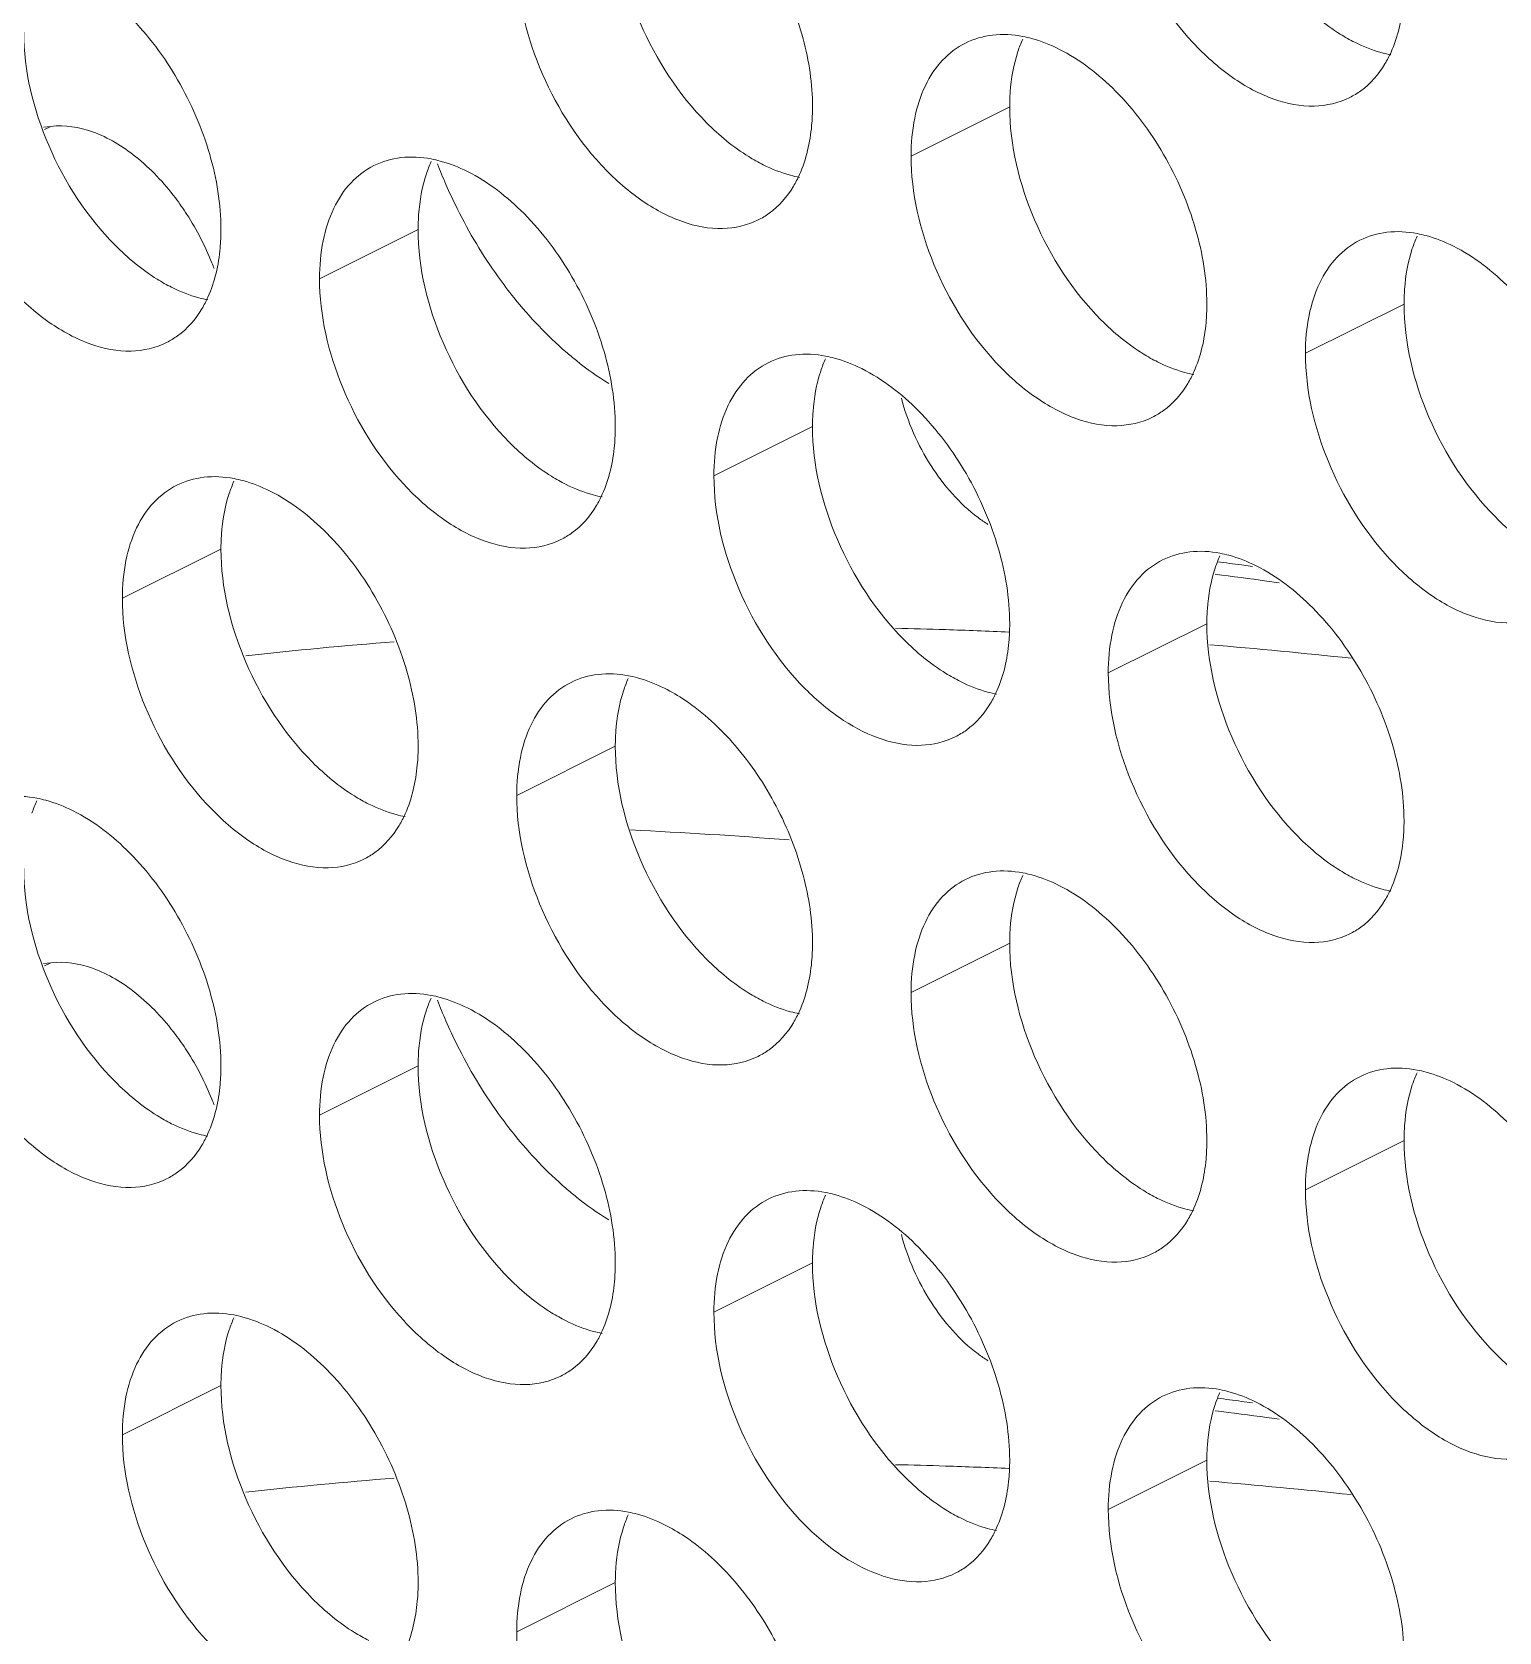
# Model space of a CAD drawing. Header units: millimetres. Extents: x 0 to 2524, y 0 to 1785.
# Drawn here: x 1851.02 to 1859.44, y 808.62 to 817.8 of the extents above; entities that cross this region are included whole.
import ezdxf

# ---------------------------------------------------------------- set-up
doc = ezdxf.new("R2010")
doc.units = ezdxf.units.MM
doc.header["$LTSCALE"] = 0.1
doc.layers.add('标注', color=251, linetype='Continuous', lineweight=9)

msp = doc.modelspace()

# ---------------------------------------------------------------- linework, layer by layer
at = {"layer": '标注'}
for p, q in [((1856.6313, 817.3751), (1856.0656, 817.0922)), ((1851.0885, 817.2583), (1851.1307, 817.2634)), ((1851.0941, 817.245), (1851.1307, 817.2634)), ((1853.2372, 816.6721), (1852.6715, 816.3893)), ((1858.894, 816.2437), (1858.3283, 815.9609)), ((1855.4999, 815.5408), (1854.9342, 815.2579)), ((1852.1058, 814.8378), (1851.5401, 814.555)), ((1857.9608, 814.7463), (1858.0249, 814.7376)), ((1858.1062, 814.6539), (1858.1779, 814.6441)), ((1857.7626, 814.4094), (1857.197, 814.1265)), ((1854.3685, 813.7064), (1853.8028, 813.4236)), ((1856.6313, 812.5751), (1856.0656, 812.2922)), ((1851.0885, 812.4583), (1851.1307, 812.4634)), ((1851.0941, 812.445), (1851.1307, 812.4634)), ((1853.2372, 811.8721), (1852.6715, 811.5893)), ((1858.894, 811.4437), (1858.3283, 811.1609)), ((1855.4999, 810.7408), (1854.9342, 810.4579)), ((1852.1058, 810.0378), (1851.5401, 809.755)), ((1857.9608, 809.9463), (1858.0249, 809.9376)), ((1858.1062, 809.8539), (1858.1779, 809.8441)), ((1857.7626, 809.6094), (1857.197, 809.3265)), ((1854.3685, 808.9064), (1853.8028, 808.6236))]:
    msp.add_line(p, q, dxfattribs=at)
for centre, radius, start, end in [((1857.3758, 817.464), 0.734, 155.87957, 161.78032), ((1858.3797, 817.8346), 0.4532, 296.52559, 305.90341), ((1853.9817, 816.7611), 0.734, 155.87957, 161.78032), ((1856.0534, 818.0858), 2.8974, 200.98376, 203.50553), ((1850.5457, 815.8788), 1.6236, 21.72623, 32.78327), ((1854.9856, 817.1316), 0.4532, 296.52559, 305.90341), ((1859.6385, 816.3326), 0.734, 155.87957, 161.78032), ((1850.5709, 815.8888), 1.5965, 20.47854, 21.72497), ((1851.5915, 816.4287), 0.4532, 296.52559, 305.90341), ((1856.2444, 815.6297), 0.734, 155.87957, 161.78032), ((1857.2483, 816.0002), 0.4532, 296.52559, 305.90341), ((1852.8503, 814.9267), 0.734, 155.87957, 161.78032), ((1856.9534, 815.6884), 0.8381, 233.08212, 237.78281), ((1853.8542, 815.2973), 0.4532, 296.52559, 305.90341), ((1858.5072, 814.4983), 0.734, 155.87957, 161.78032), ((1853.4063, 781.1872), 33.8668, 82.27128, 82.50396), ((1853.5743, 781.2626), 33.6975, 82.27097, 82.77719), ((1855.293, 784.5318), 29.8592, 88.13877, 88.68745), ((1855.2832, 784.2346), 30.1566, 87.44559, 88.13851), ((1855.2131, 787.284), 27.1042, 94.47047, 96.27846), ((1855.1759, 782.6065), 31.7884, 83.83443, 85.3002), ((1855.113, 813.7954), 0.734, 155.87957, 161.78032), ((1856.117, 814.1659), 0.4532, 296.52559, 305.90341), ((1851.7189, 813.0924), 0.734, 155.87957, 161.78032), ((1852.9818, 782.3404), 30.9203, 85.57825, 87.2676), ((1852.7228, 813.463), 0.4532, 296.52559, 305.90341), ((1857.3758, 812.664), 0.734, 155.87957, 161.78032), ((1858.3797, 813.0346), 0.4532, 296.52559, 305.90341), ((1853.9817, 811.9611), 0.734, 155.87957, 161.78032), ((1856.0534, 813.2858), 2.8974, 200.98376, 203.50553), ((1850.5457, 811.0788), 1.6236, 21.72623, 32.78327), ((1854.9856, 812.3316), 0.4532, 296.52559, 305.90341), ((1859.6385, 811.5326), 0.734, 155.87957, 161.78032), ((1850.5709, 811.0888), 1.5965, 20.47854, 21.72497), ((1851.5915, 811.6287), 0.4532, 296.52559, 305.90341), ((1856.2444, 810.8297), 0.734, 155.87957, 161.78032), ((1857.2483, 811.2002), 0.4532, 296.52559, 305.90341), ((1852.8503, 810.1267), 0.734, 155.87957, 161.78032), ((1853.8542, 810.4973), 0.4532, 296.52559, 305.90341), ((1856.9534, 810.8884), 0.8381, 233.08212, 237.78281), ((1858.5072, 809.6983), 0.734, 155.87957, 161.78032), ((1853.4063, 776.3872), 33.8668, 82.27128, 82.50396), ((1853.5743, 776.4626), 33.6975, 82.27097, 82.77719), ((1855.293, 779.7318), 29.8592, 88.13877, 88.68745), ((1855.2131, 782.484), 27.1042, 94.47047, 96.27846), ((1855.2832, 779.4346), 30.1566, 87.44559, 88.13851), ((1855.1759, 777.8065), 31.7884, 83.83443, 85.3002), ((1855.113, 808.9954), 0.734, 155.87957, 161.78032), ((1856.117, 809.3659), 0.4532, 296.52559, 305.90341)]:
    msp.add_arc(centre, radius, start, end, dxfattribs=at)
for points, knots in [([(1858.5821, 817.429), (1858.5195, 817.3978), (1858.3696, 817.3638), (1858.1318, 817.4116), (1857.8934, 817.5422), (1857.5856, 817.8198), (1857.2996, 818.2825), (1857.197, 818.7149), (1857.197, 818.9265)], [0, 0, 0, 0, 0.090718, 0.191742, 0.308104, 0.439279, 0.725532, 1, 1, 1, 1]), ([(1854.768, 818.7703), (1854.8751, 818.6985), (1855.0752, 818.5123), (1855.3051, 818.1679), (1855.4584, 817.7804), (1855.4999, 817.5067), (1855.4999, 817.3751)], [0, 0, 0, 0, 0.237584, 0.49654, 0.757439, 1, 1, 1, 1]), ([(1854.8923, 817.2844), (1854.7308, 817.4472), (1854.4798, 817.8343), (1854.3685, 818.2849), (1854.3685, 818.5064)], [0, 0, 0, 0, 0.508684, 1, 1, 1, 1]), ([(1855.188, 816.7261), (1855.1254, 816.6949), (1854.9755, 816.6609), (1854.7377, 816.7087), (1854.4993, 816.8393), (1854.1915, 817.1168), (1853.9054, 817.5795), (1853.8028, 818.0119), (1853.8028, 818.2236)], [0, 0, 0, 0, 0.090718, 0.191742, 0.308104, 0.439279, 0.725532, 1, 1, 1, 1]), ([(1851.2573, 818.1356), (1851.3779, 818.0753), (1851.6084, 817.8949), (1851.8746, 817.5369), (1852.0558, 817.1181), (1852.1058, 816.8171), (1852.1058, 816.6721)], [0, 0, 0, 0, 0.229676, 0.488215, 0.753207, 1, 1, 1, 1]), ([(1858.894, 818.078), (1858.894, 818.0424), (1858.8883, 817.9101), (1858.8591, 817.7775), (1858.8194, 817.6891)], [0, 0, 0, 0, 0.268874, 1, 1, 1, 1]), ([(1858.6112, 817.7459), (1858.5827, 817.7601), (1858.4648, 817.8266), (1858.3593, 817.9139), (1858.2865, 817.9874)], [0, 0, 0, 0, 0.235002, 1, 1, 1, 1]), ([(1851.4982, 816.5815), (1851.3367, 816.7442), (1851.0857, 817.1314), (1850.9744, 817.582), (1850.9744, 817.8035)], [0, 0, 0, 0, 0.508684, 1, 1, 1, 1]), ([(1856.3775, 817.7412), (1856.4258, 817.7653), (1856.5359, 817.7971), (1856.6495, 817.7902), (1856.7064, 817.7794)], [0, 0, 0, 0, 0.482538, 1, 1, 1, 1]), ([(1856.7064, 817.7794), (1856.7236, 817.7761), (1856.7952, 817.7595), (1856.8641, 817.7322), (1856.9141, 817.7072)], [0, 0, 0, 0, 0.238696, 1, 1, 1, 1]), ([(1856.0656, 817.0922), (1856.0656, 817.1651), (1856.0776, 817.304), (1856.1366, 817.4942), (1856.236, 817.6464), (1856.3286, 817.7168), (1856.3775, 817.7412)], [0, 0, 0, 0, 0.289235, 0.54966, 0.782932, 1, 1, 1, 1]), ([(1856.6313, 817.3751), (1856.6313, 817.4035), (1856.635, 817.5109), (1856.6538, 817.6183), (1856.6786, 817.6935)], [0, 0, 0, 0, 0.264225, 1, 1, 1, 1]), ([(1856.9141, 817.7072), (1857.0348, 817.6469), (1857.2653, 817.4665), (1857.5315, 817.1084), (1857.7126, 816.6897), (1857.7626, 816.3886), (1857.7626, 816.2437)], [0, 0, 0, 0, 0.229676, 0.488215, 0.753207, 1, 1, 1, 1]), ([(1858.8189, 817.6737), (1858.8017, 817.677), (1858.7301, 817.6936), (1858.6612, 817.7209), (1858.6112, 817.7459)], [0, 0, 0, 0, 0.238696, 1, 1, 1, 1]), ([(1858.8194, 817.6891), (1858.8091, 817.6662), (1858.7658, 817.5823), (1858.7017, 817.5081), (1858.6455, 817.4674)], [0, 0, 0, 0, 0.265525, 1, 1, 1, 1]), ([(1851.7939, 816.0231), (1851.7313, 815.9919), (1851.5814, 815.9579), (1851.3436, 816.0057), (1851.1051, 816.1363), (1850.7974, 816.4139), (1850.5113, 816.8766), (1850.4087, 817.309), (1850.4087, 817.5207)], [0, 0, 0, 0, 0.090718, 0.191742, 0.308104, 0.439279, 0.725532, 1, 1, 1, 1]), ([(1855.4999, 817.3751), (1855.4999, 817.3394), (1855.4942, 817.2072), (1855.465, 817.0746), (1855.4253, 816.9862)], [0, 0, 0, 0, 0.268874, 1, 1, 1, 1]), ([(1857.1551, 816.153), (1856.9935, 816.3158), (1856.7425, 816.703), (1856.6313, 817.1536), (1856.6313, 817.3751)], [0, 0, 0, 0, 0.508684, 1, 1, 1, 1]), ([(1851.617, 817.0892), (1851.5424, 817.1487), (1851.3906, 817.2425), (1851.2102, 817.2729), (1851.1307, 817.2634)], [0, 0, 0, 0, 0.543816, 1, 1, 1, 1]), ([(1855.2171, 817.0429), (1855.1886, 817.0572), (1855.0707, 817.1237), (1854.9652, 817.211), (1854.8923, 817.2844)], [0, 0, 0, 0, 0.235002, 1, 1, 1, 1]), ([(1851.9107, 816.7579), (1851.8898, 816.7903), (1851.8052, 816.9116), (1851.7025, 817.021), (1851.617, 817.0892)], [0, 0, 0, 0, 0.260696, 1, 1, 1, 1]), ([(1852.6715, 816.3893), (1852.6715, 816.4621), (1852.6835, 816.6011), (1852.7425, 816.7912), (1852.8419, 816.9435), (1852.9345, 817.0139), (1852.9834, 817.0383)], [0, 0, 0, 0, 0.289235, 0.54966, 0.782932, 1, 1, 1, 1]), ([(1852.9834, 817.0383), (1853.0317, 817.0624), (1853.1418, 817.0941), (1853.2554, 817.0873), (1853.3123, 817.0764)], [0, 0, 0, 0, 0.482538, 1, 1, 1, 1]), ([(1853.3123, 817.0764), (1853.3295, 817.0731), (1853.4011, 817.0565), (1853.47, 817.0292), (1853.52, 817.0042)], [0, 0, 0, 0, 0.238696, 1, 1, 1, 1]), ([(1855.4248, 816.9708), (1855.4075, 816.9741), (1855.336, 816.9907), (1855.2671, 817.0179), (1855.2171, 817.0429)], [0, 0, 0, 0, 0.238696, 1, 1, 1, 1]), ([(1857.4507, 815.5947), (1857.3881, 815.5635), (1857.2382, 815.5295), (1857.0004, 815.5773), (1856.762, 815.7079), (1856.4542, 815.9855), (1856.1682, 816.4482), (1856.0656, 816.8806), (1856.0656, 817.0922)], [0, 0, 0, 0, 0.090718, 0.191742, 0.308104, 0.439279, 0.725532, 1, 1, 1, 1]), ([(1853.2372, 816.6721), (1853.2372, 816.7005), (1853.2409, 816.808), (1853.2597, 816.9154), (1853.2845, 816.9905)], [0, 0, 0, 0, 0.264225, 1, 1, 1, 1]), ([(1853.3964, 816.9302), (1853.4168, 816.8833), (1853.5029, 816.6987), (1853.6082, 816.523), (1853.697, 816.399)], [0, 0, 0, 0, 0.251276, 1, 1, 1, 1]), ([(1853.52, 817.0042), (1853.6406, 816.9439), (1853.8712, 816.7636), (1854.1374, 816.4055), (1854.3185, 815.9868), (1854.3685, 815.6857), (1854.3685, 815.5408)], [0, 0, 0, 0, 0.229676, 0.488215, 0.753207, 1, 1, 1, 1]), ([(1855.4253, 816.9862), (1855.415, 816.9633), (1855.3717, 816.8793), (1855.3076, 816.8052), (1855.2514, 816.7645)], [0, 0, 0, 0, 0.265525, 1, 1, 1, 1]), ([(1852.1058, 816.6721), (1852.1058, 816.6365), (1852.1001, 816.5042), (1852.0709, 816.3716), (1852.0312, 816.2833)], [0, 0, 0, 0, 0.268874, 1, 1, 1, 1]), ([(1853.761, 815.4501), (1853.5994, 815.6129), (1853.3484, 816), (1853.2372, 816.4506), (1853.2372, 816.6721)], [0, 0, 0, 0, 0.508684, 1, 1, 1, 1]), ([(1858.6402, 816.6098), (1858.6885, 816.6339), (1858.7986, 816.6657), (1858.9123, 816.6589), (1858.9692, 816.648)], [0, 0, 0, 0, 0.482538, 1, 1, 1, 1]), ([(1858.9692, 816.648), (1858.9864, 816.6447), (1859.0579, 816.6281), (1859.1269, 816.6008), (1859.1769, 816.5758)], [0, 0, 0, 0, 0.238696, 1, 1, 1, 1]), ([(1851.8229, 816.34), (1851.7945, 816.3542), (1851.6766, 816.4207), (1851.5711, 816.508), (1851.4982, 816.5815)], [0, 0, 0, 0, 0.235002, 1, 1, 1, 1]), ([(1858.3283, 815.9609), (1858.3283, 816.0337), (1858.3403, 816.1726), (1858.3994, 816.3628), (1858.4987, 816.515), (1858.5913, 816.5854), (1858.6402, 816.6098)], [0, 0, 0, 0, 0.289235, 0.54966, 0.782932, 1, 1, 1, 1]), ([(1858.894, 816.2437), (1858.894, 816.2721), (1858.8977, 816.3796), (1858.9165, 816.487), (1858.9413, 816.5621)], [0, 0, 0, 0, 0.264225, 1, 1, 1, 1]), ([(1859.1769, 816.5758), (1859.2975, 816.5155), (1859.528, 816.3351), (1859.7942, 815.9771), (1859.9754, 815.5583), (1860.0254, 815.2573), (1860.0254, 815.1123)], [0, 0, 0, 0, 0.229676, 0.488215, 0.753207, 1, 1, 1, 1]), ([(1854.0566, 814.8918), (1853.994, 814.8605), (1853.8441, 814.8266), (1853.6063, 814.8743), (1853.3679, 815.005), (1853.0601, 815.2825), (1852.7741, 815.7452), (1852.6715, 816.1776), (1852.6715, 816.3893)], [0, 0, 0, 0, 0.090718, 0.191742, 0.308104, 0.439279, 0.725532, 1, 1, 1, 1]), ([(1853.697, 816.399), (1853.726, 816.3585), (1853.8426, 816.2047), (1853.9761, 816.0634), (1854.0843, 815.9697)], [0, 0, 0, 0, 0.258123, 1, 1, 1, 1]), ([(1852.0306, 816.2678), (1852.0134, 816.2711), (1851.9419, 816.2877), (1851.8729, 816.315), (1851.8229, 816.34)], [0, 0, 0, 0, 0.238696, 1, 1, 1, 1]), ([(1852.0312, 816.2833), (1852.0209, 816.2604), (1851.9776, 816.1764), (1851.9135, 816.1022), (1851.8573, 816.0615)], [0, 0, 0, 0, 0.265525, 1, 1, 1, 1]), ([(1857.7626, 816.2437), (1857.7626, 816.2081), (1857.757, 816.0758), (1857.7277, 815.9432), (1857.688, 815.8548)], [0, 0, 0, 0, 0.268874, 1, 1, 1, 1]), ([(1859.4178, 815.0217), (1859.2563, 815.1844), (1859.0053, 815.5716), (1858.894, 816.0222), (1858.894, 816.2437)], [0, 0, 0, 0, 0.508684, 1, 1, 1, 1]), ([(1857.4798, 815.9116), (1857.4514, 815.9258), (1857.3335, 815.9923), (1857.228, 816.0796), (1857.1551, 816.153)], [0, 0, 0, 0, 0.235002, 1, 1, 1, 1]), ([(1854.0843, 815.9697), (1854.1043, 815.9524), (1854.1829, 815.8869), (1854.2666, 815.8273), (1854.3314, 815.7876)], [0, 0, 0, 0, 0.257666, 1, 1, 1, 1]), ([(1855.2461, 815.9069), (1855.2944, 815.931), (1855.4045, 815.9627), (1855.5182, 815.9559), (1855.575, 815.9451)], [0, 0, 0, 0, 0.482538, 1, 1, 1, 1]), ([(1855.575, 815.9451), (1855.5923, 815.9418), (1855.6638, 815.9251), (1855.7327, 815.8979), (1855.7827, 815.8729)], [0, 0, 0, 0, 0.238696, 1, 1, 1, 1]), ([(1859.7135, 814.4633), (1859.6509, 814.4321), (1859.5009, 814.3981), (1859.2632, 814.4459), (1859.0247, 814.5765), (1858.717, 814.8541), (1858.4309, 815.3168), (1858.3283, 815.7492), (1858.3283, 815.9609)], [0, 0, 0, 0, 0.090718, 0.191742, 0.308104, 0.439279, 0.725532, 1, 1, 1, 1]), ([(1854.9342, 815.2579), (1854.9342, 815.3308), (1854.9462, 815.4697), (1855.0053, 815.6599), (1855.1046, 815.8121), (1855.1972, 815.8825), (1855.2461, 815.9069)], [0, 0, 0, 0, 0.289235, 0.54966, 0.782932, 1, 1, 1, 1]), ([(1855.4999, 815.5408), (1855.4999, 815.5692), (1855.5036, 815.6766), (1855.5224, 815.784), (1855.5472, 815.8592)], [0, 0, 0, 0, 0.264225, 1, 1, 1, 1]), ([(1855.7827, 815.8729), (1855.9034, 815.8126), (1856.1339, 815.6322), (1856.4001, 815.2741), (1856.5813, 814.8554), (1856.6313, 814.5543), (1856.6313, 814.4094)], [0, 0, 0, 0, 0.229676, 0.488215, 0.753207, 1, 1, 1, 1]), ([(1857.6875, 815.8394), (1857.6703, 815.8427), (1857.5987, 815.8593), (1857.5298, 815.8866), (1857.4798, 815.9116)], [0, 0, 0, 0, 0.238696, 1, 1, 1, 1]), ([(1857.688, 815.8548), (1857.6777, 815.8319), (1857.6345, 815.748), (1857.5703, 815.6738), (1857.5141, 815.6331)], [0, 0, 0, 0, 0.265525, 1, 1, 1, 1]), ([(1856.0103, 815.7034), (1856.0455, 815.5666), (1856.1585, 815.3109), (1856.343, 815.0985), (1856.45, 815.0183)], [0, 0, 0, 0, 0.513788, 1, 1, 1, 1]), ([(1854.3685, 815.5408), (1854.3685, 815.5051), (1854.3628, 815.3729), (1854.3336, 815.2402), (1854.2939, 815.1519)], [0, 0, 0, 0, 0.268874, 1, 1, 1, 1]), ([(1856.0237, 814.3187), (1855.8621, 814.4815), (1855.6111, 814.8687), (1855.4999, 815.3192), (1855.4999, 815.5408)], [0, 0, 0, 0, 0.508684, 1, 1, 1, 1]), ([(1854.0857, 815.2086), (1854.0573, 815.2228), (1853.9393, 815.2893), (1853.8338, 815.3767), (1853.761, 815.4501)], [0, 0, 0, 0, 0.235002, 1, 1, 1, 1]), ([(1851.5401, 814.555), (1851.5401, 814.6278), (1851.5521, 814.7667), (1851.6111, 814.9569), (1851.7105, 815.1091), (1851.8031, 815.1795), (1851.852, 815.204)], [0, 0, 0, 0, 0.289235, 0.54966, 0.782932, 1, 1, 1, 1]), ([(1851.852, 815.204), (1851.9003, 815.2281), (1852.0104, 815.2598), (1852.1241, 815.253), (1852.1809, 815.2421)], [0, 0, 0, 0, 0.482538, 1, 1, 1, 1]), ([(1852.1809, 815.2421), (1852.1982, 815.2388), (1852.2697, 815.2222), (1852.3386, 815.1949), (1852.3886, 815.1699)], [0, 0, 0, 0, 0.238696, 1, 1, 1, 1]), ([(1854.2934, 815.1364), (1854.2762, 815.1397), (1854.2046, 815.1564), (1854.1357, 815.1836), (1854.0857, 815.2086)], [0, 0, 0, 0, 0.238696, 1, 1, 1, 1]), ([(1855.458, 814.0359), (1855.2965, 814.1987), (1855.0455, 814.5858), (1854.9342, 815.0364), (1854.9342, 815.2579)], [0, 0, 0, 0, 0.508684, 1, 1, 1, 1]), ([(1852.1058, 814.8378), (1852.1058, 814.8662), (1852.1095, 814.9737), (1852.1283, 815.0811), (1852.1531, 815.1562)], [0, 0, 0, 0, 0.264225, 1, 1, 1, 1]), ([(1852.3886, 815.1699), (1852.5093, 815.1096), (1852.7398, 814.9293), (1853.006, 814.5712), (1853.1871, 814.1525), (1853.2372, 813.8514), (1853.2372, 813.7064)], [0, 0, 0, 0, 0.229676, 0.488215, 0.753207, 1, 1, 1, 1]), ([(1854.2939, 815.1519), (1854.2836, 815.129), (1854.2404, 815.045), (1854.1762, 814.9709), (1854.12, 814.9302)], [0, 0, 0, 0, 0.265525, 1, 1, 1, 1]), ([(1859.7425, 814.7802), (1859.7141, 814.7944), (1859.5962, 814.8609), (1859.4907, 814.9482), (1859.4178, 815.0217)], [0, 0, 0, 0, 0.235002, 1, 1, 1, 1]), ([(1852.6296, 813.6158), (1852.468, 813.7786), (1852.217, 814.1657), (1852.1058, 814.6163), (1852.1058, 814.8378)], [0, 0, 0, 0, 0.508684, 1, 1, 1, 1]), ([(1857.5089, 814.7755), (1857.5572, 814.7996), (1857.6673, 814.8314), (1857.7809, 814.8246), (1857.8378, 814.8137)], [0, 0, 0, 0, 0.482538, 1, 1, 1, 1]), ([(1857.8378, 814.8137), (1857.855, 814.8104), (1857.9266, 814.7938), (1857.9955, 814.7665), (1858.0455, 814.7415)], [0, 0, 0, 0, 0.238696, 1, 1, 1, 1]), ([(1857.197, 814.1265), (1857.197, 814.1994), (1857.209, 814.3383), (1857.268, 814.5285), (1857.3674, 814.6807), (1857.4599, 814.7511), (1857.5089, 814.7755)], [0, 0, 0, 0, 0.289235, 0.54966, 0.782932, 1, 1, 1, 1]), ([(1857.7626, 814.4094), (1857.7626, 814.4378), (1857.7663, 814.5453), (1857.7851, 814.6527), (1857.81, 814.7278)], [0, 0, 0, 0, 0.264225, 1, 1, 1, 1]), ([(1858.0455, 814.7415), (1858.1661, 814.6812), (1858.3967, 814.5008), (1858.6629, 814.1428), (1858.844, 813.724), (1858.894, 813.4229), (1858.894, 813.278)], [0, 0, 0, 0, 0.229676, 0.488215, 0.753207, 1, 1, 1, 1]), ([(1852.9253, 813.0575), (1852.8627, 813.0262), (1852.7127, 812.9922), (1852.4749, 813.04), (1852.2365, 813.1706), (1851.9287, 813.4482), (1851.6427, 813.9109), (1851.5401, 814.3433), (1851.5401, 814.555)], [0, 0, 0, 0, 0.090718, 0.191742, 0.308104, 0.439279, 0.725532, 1, 1, 1, 1]), ([(1856.6313, 814.4094), (1856.6313, 814.3738), (1856.6256, 814.2415), (1856.5964, 814.1089), (1856.5566, 814.0205)], [0, 0, 0, 0, 0.268874, 1, 1, 1, 1]), ([(1858.2865, 813.1874), (1858.1249, 813.3501), (1857.8739, 813.7373), (1857.7626, 814.1879), (1857.7626, 814.4094)], [0, 0, 0, 0, 0.508684, 1, 1, 1, 1]), ([(1856.3484, 814.0773), (1856.32, 814.0915), (1856.2021, 814.158), (1856.0966, 814.2453), (1856.0237, 814.3187)], [0, 0, 0, 0, 0.235002, 1, 1, 1, 1]), ([(1854.1147, 814.0726), (1854.1631, 814.0967), (1854.2731, 814.1284), (1854.3868, 814.1216), (1854.4437, 814.1107)], [0, 0, 0, 0, 0.482538, 1, 1, 1, 1]), ([(1854.4437, 814.1107), (1854.4609, 814.1075), (1854.5325, 814.0908), (1854.6014, 814.0636), (1854.6514, 814.0386)], [0, 0, 0, 0, 0.238696, 1, 1, 1, 1]), ([(1856.5561, 814.0051), (1856.5389, 814.0084), (1856.4673, 814.025), (1856.3984, 814.0523), (1856.3484, 814.0773)], [0, 0, 0, 0, 0.238696, 1, 1, 1, 1]), ([(1858.5821, 812.629), (1858.5195, 812.5978), (1858.3696, 812.5638), (1858.1318, 812.6116), (1857.8934, 812.7422), (1857.5856, 813.0198), (1857.2996, 813.4825), (1857.197, 813.9149), (1857.197, 814.1265)], [0, 0, 0, 0, 0.090718, 0.191742, 0.308104, 0.439279, 0.725532, 1, 1, 1, 1]), ([(1853.8028, 813.4236), (1853.8028, 813.4964), (1853.8149, 813.6354), (1853.8739, 813.8256), (1853.9733, 813.9778), (1854.0658, 814.0482), (1854.1147, 814.0726)], [0, 0, 0, 0, 0.289235, 0.54966, 0.782932, 1, 1, 1, 1]), ([(1854.3685, 813.7064), (1854.3685, 813.7349), (1854.3722, 813.8423), (1854.391, 813.9497), (1854.4159, 814.0249)], [0, 0, 0, 0, 0.264225, 1, 1, 1, 1]), ([(1856.3194, 813.7604), (1856.2596, 813.7306), (1856.118, 813.6967), (1855.8919, 813.7359), (1855.6636, 813.8518), (1855.525, 813.9684), (1855.458, 814.0359)], [0, 0, 0, 0, 0.208571, 0.439041, 0.702839, 1, 1, 1, 1]), ([(1856.5566, 814.0205), (1856.5464, 813.9976), (1856.5031, 813.9136), (1856.439, 813.8395), (1856.3827, 813.7988)], [0, 0, 0, 0, 0.265525, 1, 1, 1, 1]), ([(1854.768, 813.9703), (1854.8751, 813.8985), (1855.0752, 813.7123), (1855.3051, 813.3679), (1855.4584, 812.9804), (1855.4999, 812.7067), (1855.4999, 812.5751)], [0, 0, 0, 0, 0.237584, 0.49654, 0.757439, 1, 1, 1, 1]), ([(1853.2372, 813.7064), (1853.2372, 813.6708), (1853.2315, 813.5386), (1853.2022, 813.4059), (1853.1625, 813.3176)], [0, 0, 0, 0, 0.268874, 1, 1, 1, 1]), ([(1854.8923, 812.4844), (1854.7308, 812.6472), (1854.4798, 813.0343), (1854.3685, 813.4849), (1854.3685, 813.7064)], [0, 0, 0, 0, 0.508684, 1, 1, 1, 1]), ([(1852.9543, 813.3743), (1852.9259, 813.3885), (1852.808, 813.455), (1852.7025, 813.5424), (1852.6296, 813.6158)], [0, 0, 0, 0, 0.235002, 1, 1, 1, 1]), ([(1850.7206, 813.3696), (1850.769, 813.3937), (1850.879, 813.4255), (1850.9927, 813.4187), (1851.0496, 813.4078)], [0, 0, 0, 0, 0.482538, 1, 1, 1, 1]), ([(1851.0496, 813.4078), (1851.0668, 813.4045), (1851.1384, 813.3879), (1851.2073, 813.3606), (1851.2573, 813.3356)], [0, 0, 0, 0, 0.238696, 1, 1, 1, 1]), ([(1853.162, 813.3021), (1853.1448, 813.3054), (1853.0732, 813.322), (1853.0043, 813.3493), (1852.9543, 813.3743)], [0, 0, 0, 0, 0.238696, 1, 1, 1, 1]), ([(1855.188, 811.9261), (1855.1254, 811.8949), (1854.9755, 811.8609), (1854.7377, 811.9087), (1854.4993, 812.0393), (1854.1915, 812.3168), (1853.9054, 812.7795), (1853.8028, 813.2119), (1853.8028, 813.4236)], [0, 0, 0, 0, 0.090718, 0.191742, 0.308104, 0.439279, 0.725532, 1, 1, 1, 1]), ([(1851.2573, 813.3356), (1851.3779, 813.2753), (1851.6084, 813.0949), (1851.8746, 812.7369), (1852.0558, 812.3181), (1852.1058, 812.0171), (1852.1058, 811.8721)], [0, 0, 0, 0, 0.229676, 0.488215, 0.753207, 1, 1, 1, 1]), ([(1853.1625, 813.3176), (1853.1523, 813.2947), (1853.109, 813.2107), (1853.0449, 813.1366), (1852.9886, 813.0959)], [0, 0, 0, 0, 0.265525, 1, 1, 1, 1]), ([(1858.894, 813.278), (1858.894, 813.2424), (1858.8883, 813.1101), (1858.8591, 812.9775), (1858.8194, 812.8891)], [0, 0, 0, 0, 0.268874, 1, 1, 1, 1]), ([(1858.6112, 812.9459), (1858.5827, 812.9601), (1858.4648, 813.0266), (1858.3593, 813.1139), (1858.2865, 813.1874)], [0, 0, 0, 0, 0.235002, 1, 1, 1, 1]), ([(1851.4982, 811.7815), (1851.3367, 811.9442), (1851.0857, 812.3314), (1850.9744, 812.782), (1850.9744, 813.0035)], [0, 0, 0, 0, 0.508684, 1, 1, 1, 1]), ([(1856.3775, 812.9412), (1856.4258, 812.9653), (1856.5359, 812.9971), (1856.6495, 812.9902), (1856.7064, 812.9794)], [0, 0, 0, 0, 0.482538, 1, 1, 1, 1]), ([(1856.7064, 812.9794), (1856.7236, 812.9761), (1856.7952, 812.9595), (1856.8641, 812.9322), (1856.9141, 812.9072)], [0, 0, 0, 0, 0.238696, 1, 1, 1, 1]), ([(1856.0656, 812.2922), (1856.0656, 812.3651), (1856.0776, 812.504), (1856.1366, 812.6942), (1856.236, 812.8464), (1856.3286, 812.9168), (1856.3775, 812.9412)], [0, 0, 0, 0, 0.289235, 0.54966, 0.782932, 1, 1, 1, 1]), ([(1856.6313, 812.5751), (1856.6313, 812.6035), (1856.635, 812.7109), (1856.6538, 812.8183), (1856.6786, 812.8935)], [0, 0, 0, 0, 0.264225, 1, 1, 1, 1]), ([(1856.9141, 812.9072), (1857.0348, 812.8469), (1857.2653, 812.6665), (1857.5315, 812.3084), (1857.7126, 811.8897), (1857.7626, 811.5886), (1857.7626, 811.4437)], [0, 0, 0, 0, 0.229676, 0.488215, 0.753207, 1, 1, 1, 1]), ([(1858.8189, 812.8737), (1858.8017, 812.877), (1858.7301, 812.8936), (1858.6612, 812.9209), (1858.6112, 812.9459)], [0, 0, 0, 0, 0.238696, 1, 1, 1, 1]), ([(1858.8194, 812.8891), (1858.8091, 812.8662), (1858.7658, 812.7823), (1858.7017, 812.7081), (1858.6455, 812.6674)], [0, 0, 0, 0, 0.265525, 1, 1, 1, 1]), ([(1851.7939, 811.2231), (1851.7313, 811.1919), (1851.5814, 811.1579), (1851.3436, 811.2057), (1851.1051, 811.3363), (1850.7974, 811.6139), (1850.5113, 812.0766), (1850.4087, 812.509), (1850.4087, 812.7207)], [0, 0, 0, 0, 0.090718, 0.191742, 0.308104, 0.439279, 0.725532, 1, 1, 1, 1]), ([(1855.4999, 812.5751), (1855.4999, 812.5394), (1855.4942, 812.4072), (1855.465, 812.2746), (1855.4253, 812.1862)], [0, 0, 0, 0, 0.268874, 1, 1, 1, 1]), ([(1857.1551, 811.353), (1856.9935, 811.5158), (1856.7425, 811.903), (1856.6313, 812.3536), (1856.6313, 812.5751)], [0, 0, 0, 0, 0.508684, 1, 1, 1, 1]), ([(1851.617, 812.2892), (1851.5424, 812.3487), (1851.3906, 812.4425), (1851.2102, 812.4729), (1851.1307, 812.4634)], [0, 0, 0, 0, 0.543816, 1, 1, 1, 1]), ([(1855.2171, 812.2429), (1855.1886, 812.2572), (1855.0707, 812.3237), (1854.9652, 812.411), (1854.8923, 812.4844)], [0, 0, 0, 0, 0.235002, 1, 1, 1, 1]), ([(1851.9107, 811.9579), (1851.8898, 811.9903), (1851.8052, 812.1116), (1851.7025, 812.221), (1851.617, 812.2892)], [0, 0, 0, 0, 0.260696, 1, 1, 1, 1]), ([(1852.9834, 812.2383), (1853.0317, 812.2624), (1853.1418, 812.2941), (1853.2554, 812.2873), (1853.3123, 812.2764)], [0, 0, 0, 0, 0.482538, 1, 1, 1, 1]), ([(1853.3123, 812.2764), (1853.3295, 812.2731), (1853.4011, 812.2565), (1853.47, 812.2292), (1853.52, 812.2042)], [0, 0, 0, 0, 0.238696, 1, 1, 1, 1]), ([(1855.4248, 812.1708), (1855.4075, 812.1741), (1855.336, 812.1907), (1855.2671, 812.2179), (1855.2171, 812.2429)], [0, 0, 0, 0, 0.238696, 1, 1, 1, 1]), ([(1857.4507, 810.7947), (1857.3881, 810.7635), (1857.2382, 810.7295), (1857.0004, 810.7773), (1856.762, 810.9079), (1856.4542, 811.1855), (1856.1682, 811.6482), (1856.0656, 812.0806), (1856.0656, 812.2922)], [0, 0, 0, 0, 0.090718, 0.191742, 0.308104, 0.439279, 0.725532, 1, 1, 1, 1]), ([(1852.6715, 811.5893), (1852.6715, 811.6621), (1852.6835, 811.8011), (1852.7425, 811.9912), (1852.8419, 812.1435), (1852.9345, 812.2139), (1852.9834, 812.2383)], [0, 0, 0, 0, 0.289235, 0.54966, 0.782932, 1, 1, 1, 1]), ([(1853.2372, 811.8721), (1853.2372, 811.9005), (1853.2409, 812.008), (1853.2597, 812.1154), (1853.2845, 812.1905)], [0, 0, 0, 0, 0.264225, 1, 1, 1, 1]), ([(1853.52, 812.2042), (1853.6406, 812.1439), (1853.8712, 811.9636), (1854.1374, 811.6055), (1854.3185, 811.1868), (1854.3685, 810.8857), (1854.3685, 810.7408)], [0, 0, 0, 0, 0.229676, 0.488215, 0.753207, 1, 1, 1, 1]), ([(1855.4253, 812.1862), (1855.415, 812.1633), (1855.3717, 812.0793), (1855.3076, 812.0052), (1855.2514, 811.9645)], [0, 0, 0, 0, 0.265525, 1, 1, 1, 1]), ([(1853.3964, 812.1302), (1853.4168, 812.0833), (1853.5029, 811.8987), (1853.6082, 811.723), (1853.697, 811.599)], [0, 0, 0, 0, 0.251276, 1, 1, 1, 1]), ([(1851.8229, 811.54), (1851.7945, 811.5542), (1851.6766, 811.6207), (1851.5711, 811.708), (1851.4982, 811.7815)], [0, 0, 0, 0, 0.235002, 1, 1, 1, 1]), ([(1852.1058, 811.8721), (1852.1058, 811.8365), (1852.1001, 811.7042), (1852.0709, 811.5716), (1852.0312, 811.4833)], [0, 0, 0, 0, 0.268874, 1, 1, 1, 1]), ([(1853.761, 810.6501), (1853.5994, 810.8129), (1853.3484, 811.2), (1853.2372, 811.6506), (1853.2372, 811.8721)], [0, 0, 0, 0, 0.508684, 1, 1, 1, 1]), ([(1858.3283, 811.1609), (1858.3283, 811.2337), (1858.3403, 811.3726), (1858.3994, 811.5628), (1858.4987, 811.715), (1858.5913, 811.7854), (1858.6402, 811.8098)], [0, 0, 0, 0, 0.289235, 0.54966, 0.782932, 1, 1, 1, 1]), ([(1858.6402, 811.8098), (1858.6885, 811.8339), (1858.7986, 811.8657), (1858.9123, 811.8589), (1858.9692, 811.848)], [0, 0, 0, 0, 0.482538, 1, 1, 1, 1]), ([(1858.9692, 811.848), (1858.9864, 811.8447), (1859.0579, 811.8281), (1859.1269, 811.8008), (1859.1769, 811.7758)], [0, 0, 0, 0, 0.238696, 1, 1, 1, 1]), ([(1858.894, 811.4437), (1858.894, 811.4721), (1858.8977, 811.5796), (1858.9165, 811.687), (1858.9413, 811.7621)], [0, 0, 0, 0, 0.264225, 1, 1, 1, 1]), ([(1859.1769, 811.7758), (1859.2975, 811.7155), (1859.528, 811.5351), (1859.7942, 811.1771), (1859.9754, 810.7583), (1860.0254, 810.4573), (1860.0254, 810.3123)], [0, 0, 0, 0, 0.229676, 0.488215, 0.753207, 1, 1, 1, 1]), ([(1853.697, 811.599), (1853.726, 811.5585), (1853.8426, 811.4047), (1853.9761, 811.2634), (1854.0843, 811.1697)], [0, 0, 0, 0, 0.258123, 1, 1, 1, 1]), ([(1852.0306, 811.4678), (1852.0134, 811.4711), (1851.9419, 811.4877), (1851.8729, 811.515), (1851.8229, 811.54)], [0, 0, 0, 0, 0.238696, 1, 1, 1, 1]), ([(1854.0566, 810.0918), (1853.994, 810.0605), (1853.8441, 810.0266), (1853.6063, 810.0743), (1853.3679, 810.205), (1853.0601, 810.4825), (1852.7741, 810.9452), (1852.6715, 811.3776), (1852.6715, 811.5893)], [0, 0, 0, 0, 0.090718, 0.191742, 0.308104, 0.439279, 0.725532, 1, 1, 1, 1]), ([(1852.0312, 811.4833), (1852.0209, 811.4604), (1851.9776, 811.3764), (1851.9135, 811.3022), (1851.8573, 811.2615)], [0, 0, 0, 0, 0.265525, 1, 1, 1, 1]), ([(1857.7626, 811.4437), (1857.7626, 811.4081), (1857.757, 811.2758), (1857.7277, 811.1432), (1857.688, 811.0548)], [0, 0, 0, 0, 0.268874, 1, 1, 1, 1]), ([(1859.4178, 810.2217), (1859.2563, 810.3844), (1859.0053, 810.7716), (1858.894, 811.2222), (1858.894, 811.4437)], [0, 0, 0, 0, 0.508684, 1, 1, 1, 1]), ([(1857.4798, 811.1116), (1857.4514, 811.1258), (1857.3335, 811.1923), (1857.228, 811.2796), (1857.1551, 811.353)], [0, 0, 0, 0, 0.235002, 1, 1, 1, 1]), ([(1854.0843, 811.1697), (1854.1043, 811.1524), (1854.1829, 811.0869), (1854.2666, 811.0273), (1854.3314, 810.9876)], [0, 0, 0, 0, 0.257666, 1, 1, 1, 1]), ([(1855.2461, 811.1069), (1855.2944, 811.131), (1855.4045, 811.1627), (1855.5182, 811.1559), (1855.575, 811.1451)], [0, 0, 0, 0, 0.482538, 1, 1, 1, 1]), ([(1855.575, 811.1451), (1855.5923, 811.1418), (1855.6638, 811.1251), (1855.7327, 811.0979), (1855.7827, 811.0729)], [0, 0, 0, 0, 0.238696, 1, 1, 1, 1]), ([(1859.7135, 809.6633), (1859.6509, 809.6321), (1859.5009, 809.5981), (1859.2632, 809.6459), (1859.0247, 809.7765), (1858.717, 810.0541), (1858.4309, 810.5168), (1858.3283, 810.9492), (1858.3283, 811.1609)], [0, 0, 0, 0, 0.090718, 0.191742, 0.308104, 0.439279, 0.725532, 1, 1, 1, 1]), ([(1854.9342, 810.4579), (1854.9342, 810.5308), (1854.9462, 810.6697), (1855.0053, 810.8599), (1855.1046, 811.0121), (1855.1972, 811.0825), (1855.2461, 811.1069)], [0, 0, 0, 0, 0.289235, 0.54966, 0.782932, 1, 1, 1, 1]), ([(1855.4999, 810.7408), (1855.4999, 810.7692), (1855.5036, 810.8766), (1855.5224, 810.984), (1855.5472, 811.0592)], [0, 0, 0, 0, 0.264225, 1, 1, 1, 1]), ([(1855.7827, 811.0729), (1855.9034, 811.0126), (1856.1339, 810.8322), (1856.4001, 810.4741), (1856.5813, 810.0554), (1856.6313, 809.7543), (1856.6313, 809.6094)], [0, 0, 0, 0, 0.229676, 0.488215, 0.753207, 1, 1, 1, 1]), ([(1857.6875, 811.0394), (1857.6703, 811.0427), (1857.5987, 811.0593), (1857.5298, 811.0866), (1857.4798, 811.1116)], [0, 0, 0, 0, 0.238696, 1, 1, 1, 1]), ([(1857.688, 811.0548), (1857.6777, 811.0319), (1857.6345, 810.948), (1857.5703, 810.8738), (1857.5141, 810.8331)], [0, 0, 0, 0, 0.265525, 1, 1, 1, 1]), ([(1856.0103, 810.9034), (1856.0455, 810.7666), (1856.1585, 810.5109), (1856.343, 810.2985), (1856.45, 810.2183)], [0, 0, 0, 0, 0.513788, 1, 1, 1, 1]), ([(1854.3685, 810.7408), (1854.3685, 810.7051), (1854.3628, 810.5729), (1854.3336, 810.4402), (1854.2939, 810.3519)], [0, 0, 0, 0, 0.268874, 1, 1, 1, 1]), ([(1856.0237, 809.5187), (1855.8621, 809.6815), (1855.6111, 810.0687), (1855.4999, 810.5192), (1855.4999, 810.7408)], [0, 0, 0, 0, 0.508684, 1, 1, 1, 1]), ([(1854.0857, 810.4086), (1854.0573, 810.4228), (1853.9393, 810.4893), (1853.8338, 810.5767), (1853.761, 810.6501)], [0, 0, 0, 0, 0.235002, 1, 1, 1, 1]), ([(1851.5401, 809.755), (1851.5401, 809.8278), (1851.5521, 809.9667), (1851.6111, 810.1569), (1851.7105, 810.3091), (1851.8031, 810.3795), (1851.852, 810.404)], [0, 0, 0, 0, 0.289235, 0.54966, 0.782932, 1, 1, 1, 1]), ([(1851.852, 810.404), (1851.9003, 810.4281), (1852.0104, 810.4598), (1852.1241, 810.453), (1852.1809, 810.4421)], [0, 0, 0, 0, 0.482538, 1, 1, 1, 1]), ([(1852.1809, 810.4421), (1852.1982, 810.4388), (1852.2697, 810.4222), (1852.3386, 810.3949), (1852.3886, 810.3699)], [0, 0, 0, 0, 0.238696, 1, 1, 1, 1]), ([(1854.2934, 810.3364), (1854.2762, 810.3397), (1854.2046, 810.3564), (1854.1357, 810.3836), (1854.0857, 810.4086)], [0, 0, 0, 0, 0.238696, 1, 1, 1, 1]), ([(1855.458, 809.2359), (1855.2965, 809.3987), (1855.0455, 809.7858), (1854.9342, 810.2364), (1854.9342, 810.4579)], [0, 0, 0, 0, 0.508684, 1, 1, 1, 1]), ([(1852.1058, 810.0378), (1852.1058, 810.0662), (1852.1095, 810.1737), (1852.1283, 810.2811), (1852.1531, 810.3562)], [0, 0, 0, 0, 0.264225, 1, 1, 1, 1]), ([(1852.3886, 810.3699), (1852.5093, 810.3096), (1852.7398, 810.1293), (1853.006, 809.7712), (1853.1871, 809.3525), (1853.2372, 809.0514), (1853.2372, 808.9064)], [0, 0, 0, 0, 0.229676, 0.488215, 0.753207, 1, 1, 1, 1]), ([(1854.2939, 810.3519), (1854.2836, 810.329), (1854.2404, 810.245), (1854.1762, 810.1709), (1854.12, 810.1302)], [0, 0, 0, 0, 0.265525, 1, 1, 1, 1]), ([(1859.7425, 809.9802), (1859.7141, 809.9944), (1859.5962, 810.0609), (1859.4907, 810.1482), (1859.4178, 810.2217)], [0, 0, 0, 0, 0.235002, 1, 1, 1, 1]), ([(1852.6296, 808.8158), (1852.468, 808.9786), (1852.217, 809.3657), (1852.1058, 809.8163), (1852.1058, 810.0378)], [0, 0, 0, 0, 0.508684, 1, 1, 1, 1]), ([(1857.197, 809.3265), (1857.197, 809.3994), (1857.209, 809.5383), (1857.268, 809.7285), (1857.3674, 809.8807), (1857.4599, 809.9511), (1857.5089, 809.9755)], [0, 0, 0, 0, 0.289235, 0.54966, 0.782932, 1, 1, 1, 1]), ([(1857.5089, 809.9755), (1857.5572, 809.9996), (1857.6673, 810.0314), (1857.7809, 810.0246), (1857.8378, 810.0137)], [0, 0, 0, 0, 0.482538, 1, 1, 1, 1]), ([(1857.8378, 810.0137), (1857.855, 810.0104), (1857.9266, 809.9938), (1857.9955, 809.9665), (1858.0455, 809.9415)], [0, 0, 0, 0, 0.238696, 1, 1, 1, 1]), ([(1857.7626, 809.6094), (1857.7626, 809.6378), (1857.7663, 809.7453), (1857.7851, 809.8527), (1857.81, 809.9278)], [0, 0, 0, 0, 0.264225, 1, 1, 1, 1]), ([(1858.0455, 809.9415), (1858.1661, 809.8812), (1858.3967, 809.7008), (1858.6629, 809.3428), (1858.844, 808.924), (1858.894, 808.6229), (1858.894, 808.478)], [0, 0, 0, 0, 0.229676, 0.488215, 0.753207, 1, 1, 1, 1]), ([(1852.9253, 808.2575), (1852.8627, 808.2262), (1852.7127, 808.1922), (1852.4749, 808.24), (1852.2365, 808.3706), (1851.9287, 808.6482), (1851.6427, 809.1109), (1851.5401, 809.5433), (1851.5401, 809.755)], [0, 0, 0, 0, 0.090718, 0.191742, 0.308104, 0.439279, 0.725532, 1, 1, 1, 1]), ([(1856.6313, 809.6094), (1856.6313, 809.5738), (1856.6256, 809.4415), (1856.5964, 809.3089), (1856.5566, 809.2205)], [0, 0, 0, 0, 0.268874, 1, 1, 1, 1]), ([(1858.2865, 808.3874), (1858.1249, 808.5501), (1857.8739, 808.9373), (1857.7626, 809.3879), (1857.7626, 809.6094)], [0, 0, 0, 0, 0.508684, 1, 1, 1, 1]), ([(1856.3484, 809.2773), (1856.32, 809.2915), (1856.2021, 809.358), (1856.0966, 809.4453), (1856.0237, 809.5187)], [0, 0, 0, 0, 0.235002, 1, 1, 1, 1]), ([(1854.1147, 809.2726), (1854.1631, 809.2967), (1854.2731, 809.3284), (1854.3868, 809.3216), (1854.4437, 809.3107)], [0, 0, 0, 0, 0.482538, 1, 1, 1, 1]), ([(1854.4437, 809.3107), (1854.4609, 809.3075), (1854.5325, 809.2908), (1854.6014, 809.2636), (1854.6514, 809.2386)], [0, 0, 0, 0, 0.238696, 1, 1, 1, 1]), ([(1858.5821, 807.829), (1858.5195, 807.7978), (1858.3696, 807.7638), (1858.1318, 807.8116), (1857.8934, 807.9422), (1857.5856, 808.2198), (1857.2996, 808.6825), (1857.197, 809.1149), (1857.197, 809.3265)], [0, 0, 0, 0, 0.090718, 0.191742, 0.308104, 0.439279, 0.725532, 1, 1, 1, 1]), ([(1853.8028, 808.6236), (1853.8028, 808.6964), (1853.8149, 808.8354), (1853.8739, 809.0256), (1853.9733, 809.1778), (1854.0658, 809.2482), (1854.1147, 809.2726)], [0, 0, 0, 0, 0.289235, 0.54966, 0.782932, 1, 1, 1, 1]), ([(1854.3685, 808.9064), (1854.3685, 808.9349), (1854.3722, 809.0423), (1854.391, 809.1497), (1854.4159, 809.2249)], [0, 0, 0, 0, 0.264225, 1, 1, 1, 1]), ([(1856.3194, 808.9604), (1856.2596, 808.9306), (1856.118, 808.8967), (1855.8919, 808.9359), (1855.6636, 809.0518), (1855.525, 809.1684), (1855.458, 809.2359)], [0, 0, 0, 0, 0.208571, 0.439041, 0.702839, 1, 1, 1, 1]), ([(1856.5561, 809.2051), (1856.5389, 809.2084), (1856.4673, 809.225), (1856.3984, 809.2523), (1856.3484, 809.2773)], [0, 0, 0, 0, 0.238696, 1, 1, 1, 1]), ([(1856.5566, 809.2205), (1856.5464, 809.1976), (1856.5031, 809.1136), (1856.439, 809.0395), (1856.3827, 808.9988)], [0, 0, 0, 0, 0.265525, 1, 1, 1, 1]), ([(1854.768, 809.1703), (1854.8751, 809.0985), (1855.0752, 808.9123), (1855.3051, 808.5679), (1855.4584, 808.1804), (1855.4999, 807.9067), (1855.4999, 807.7751)], [0, 0, 0, 0, 0.237584, 0.49654, 0.757439, 1, 1, 1, 1]), ([(1853.2372, 808.9064), (1853.2372, 808.8708), (1853.2315, 808.7386), (1853.2022, 808.6059), (1853.1625, 808.5176)], [0, 0, 0, 0, 0.268874, 1, 1, 1, 1]), ([(1854.8923, 807.6844), (1854.7308, 807.8472), (1854.4798, 808.2343), (1854.3685, 808.6849), (1854.3685, 808.9064)], [0, 0, 0, 0, 0.508684, 1, 1, 1, 1]), ([(1852.9543, 808.5743), (1852.9259, 808.5885), (1852.808, 808.655), (1852.7025, 808.7424), (1852.6296, 808.8158)], [0, 0, 0, 0, 0.235002, 1, 1, 1, 1]), ([(1855.188, 807.1261), (1855.1254, 807.0949), (1854.9755, 807.0609), (1854.7377, 807.1087), (1854.4993, 807.2393), (1854.1915, 807.5168), (1853.9054, 807.9795), (1853.8028, 808.4119), (1853.8028, 808.6236)], [0, 0, 0, 0, 0.090718, 0.191742, 0.308104, 0.439279, 0.725532, 1, 1, 1, 1])]:
    msp.add_open_spline(points, degree=3, knots=knots, dxfattribs=at)
for points in [[(1854.6514, 814.0386), (1854.6917, 814.0184), (1854.7306, 813.9954), (1854.768, 813.9703)], [(1854.6514, 809.2386), (1854.6917, 809.2184), (1854.7306, 809.1954), (1854.768, 809.1703)]]:
    msp.add_open_spline(points, degree=3, dxfattribs=at)

doc.saveas('drawing.dxf')
